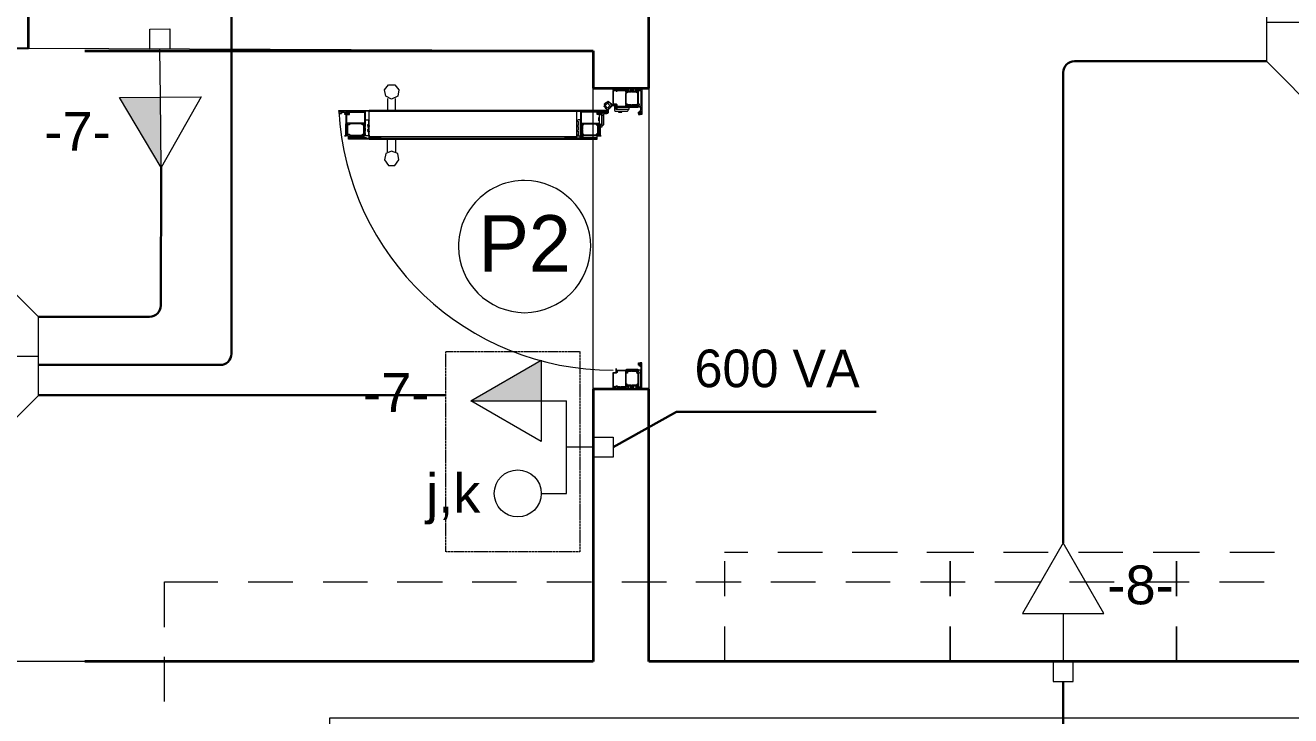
# Model space of a CAD drawing. Header units: millimetres. Extents: x -3501 to 2443, y -1417 to 2787.
# Drawn here: x -2661.2 to -2325.1, y 829.6 to 1013.1 of the extents above; entities that cross this region are included whole.
import ezdxf

# ---------------------------------------------------------------- set-up
doc = ezdxf.new("R2010")
doc.units = ezdxf.units.MM
doc.linetypes.add('HIDDEN', pattern=[0.375, 0.25, -0.125])
for name, color, linetype, lineweight in [('EL-ELETRODUTOS-ALV', 5, 'Continuous', 30), ('EL-SIMB-P-CIRC', 1, 'Continuous', 20), ('Eletroduto', 160, 'Continuous', 30), ('Pontos Elétricos', 1, 'Continuous', 20), ('TXT e CIRCUITOS', 7, 'Continuous', 30)]:
    doc.layers.add(name, color=color, linetype=linetype, lineweight=lineweight)
for name, color, linetype in [('LEGENDAS', 7, 'Continuous'), ('PDF_Geometry', 7, 'Continuous'), ('Texto', 7, 'Continuous')]:
    doc.layers.add(name, color=color, linetype=linetype)
doc.styles.add('PDF Bahnschrift', font='bahnschrift.ttf')
doc.styles.add('txt 2mm', font='arial.ttf', dxfattribs={"height": 100})

# ---------------------------------------------------------------- blocks, each defined once
blk = doc.blocks.new('cx luz oct')
at = {"ltscale": 3}
blk.add_line((43508.7, 29483.7), (43508.7, 29288.7), dxfattribs=at)
blk.add_lwpolyline([(43589.5, 29093.7), (43703.7, 29207.9), (43703.7, 29369.5), (43589.5, 29483.7), (43428, 29483.7), (43313.7, 29369.5), (43313.7, 29207.9), (43428, 29093.7)], close=True, dxfattribs=at)
blk.add_lwpolyline([(43313.7, 29288.7), (43703.7, 29288.7)], dxfattribs=at)
blk = doc.blocks.new('tom baixa')
at = {"layer": 'EL-SIMB-P-CIRC', "color": 1}
for p, q in [((138252.4, 40154.5), (138439.9, 40046.3)), ((138252.4, 39938), (138252.4, 40154.5)), ((138071.3, 40019.8), (138071.3, 40072.8)), ((138071.3, 40072.8), (138124.4, 40072.8)), ((138124.4, 40072.8), (138124.4, 40019.8)), ((138252.4, 40046.3), (138124.4, 40046.3)), ((138439.9, 40046.3), (138252.4, 39938)), ((138124.4, 40019.8), (138071.3, 40019.8))]:
    blk.add_line(p, q, dxfattribs=at)
blk = doc.blocks.new('caixa tomadas')
at = {"layer": 'EL-SIMB-P-CIRC'}
for p, q in [((52407.7, 17460.8), (52460.7, 17460.8)), ((52407.7, 17407.8), (52407.7, 17460.8)), ((52460.7, 17460.8), (52460.7, 17407.8)), ((52460.7, 17407.8), (52407.7, 17407.8)), ((52434.2, 17407.8), (52434.2, 17337.1)), ((52557.2, 17337.1), (52311.2, 17337.1)), ((52311.2, 17270.1), (52311.2, 17337.1)), ((52557.2, 17270.1), (52557.2, 17337.1))]:
    blk.add_line(p, q, dxfattribs=at)
at = {"layer": 'EL-SIMB-P-CIRC', "linetype": 'HIDDEN', "ltscale": 0.025}
blk.add_lwpolyline([(52711.9, 17016.2), (52179.5, 17016.2), (52179.5, 17372.4), (52711.9, 17372.4)], close=True, dxfattribs=at)
blk = doc.blocks.new('bloc tomadas')
at = {"layer": 'EL-SIMB-P-CIRC'}
h = blk.add_hatch(color=1, dxfattribs=at)
h.dxf.hatch_style = 1
h.paths.add_polyline_path([(52311.2, 17270.1), (52311.2, 17082.6), (52202.9, 17270.1)])
at = {"layer": 'EL-SIMB-P-CIRC', "color": 1}
for p, q in [((52311.2, 17082.6), (52202.9, 17270.1)), ((52202.9, 17270.1), (52419.4, 17270.1)), ((52311.2, 17082.6), (52311.2, 17270.1)), ((52419.4, 17270.1), (52311.2, 17082.6))]:
    blk.add_line(p, q, dxfattribs=at)
blk.add_circle((52557.2, 17207.6), 62.5, dxfattribs=at)
at = {"layer": 'EL-ELETRODUTOS-ALV'}
blk.add_blockref('caixa tomadas', (0, 0), dxfattribs=at)
blk = doc.blocks.new('Tomada Média')
at = {"layer": 'EL-SIMB-P-CIRC'}
h = blk.add_hatch(color=1, dxfattribs=at)
h.dxf.hatch_style = 1
h.paths.add_polyline_path([(65351.86, 3601.56), (65333.11, 3601.56), (65351.86, 3612.39)])
at = {"layer": 'EL-SIMB-P-CIRC', "color": 1}
for p, q in [((65333.11, 3601.56), (65351.86, 3612.39)), ((65351.86, 3612.39), (65351.86, 3590.74)), ((65364.66, 3598.91), (65364.66, 3604.21)), ((65364.66, 3604.21), (65369.97, 3604.21)), ((65369.97, 3604.21), (65369.97, 3598.91)), ((65333.11, 3601.56), (65351.86, 3601.56)), ((65351.86, 3590.74), (65333.11, 3601.56)), ((65351.86, 3601.56), (65364.66, 3601.56)), ((65369.97, 3598.91), (65364.66, 3598.91))]:
    blk.add_line(p, q, dxfattribs=at)

msp = doc.modelspace()

# ---------------------------------------------------------------- linework, layer by layer
at = {"layer": 'Eletroduto'}
for points in [[(-2595.72, 1084.86), (-2603.46, 1084.86, 0.414214), (-2606.46, 1081.86), (-2606.46, 925.84, -0.414214), (-2609.46, 922.84), (-2657.71, 922.84)], [(-2385.53, 875.59), (-2385.53, 1000.56, -0.414214), (-2382.53, 1003.56), (-2331.56, 1003.56)], [(-2657.71, 935.63), (-2628.26, 935.63, 0.413552), (-2625.26, 938.62), (-2625.18, 975.28)], [(-2385.53, 838.73), (-2385.53, 781.41, -0.414271), (-2388.53, 778.41), (-2553.49, 778.44)]]:
    msp.add_lwpolyline(points, format="xyb", dxfattribs=at)
msp.add_lwpolyline([(-2657.71, 914.78), (-2549.56, 914.78)], dxfattribs=at)
at = {"layer": 'PDF_Geometry', "lineweight": 35}
for p, q in [((-2660.46, 1198.96), (-2660.46, 1006.97)), ((-2495.59, 996.42), (-2495.59, 1183.93)), ((-2645.43, 1006.37), (-2510.4, 1006.37)), ((-2510.4, 1006.37), (-2510.4, 996.42)), ((-2510.4, 996.42), (-2495.59, 996.42)), ((-2495.59, 916.42), (-2510.4, 916.42)), ((-2510.4, 916.42), (-2510.4, 844.04)), ((-2495.59, 844.04), (-2495.59, 916.42)), ((-2510.4, 844.04), (-2645.43, 844.04)), ((-2275.48, 844.04), (-2495.59, 844.04))]:
    msp.add_line(p, q, dxfattribs=at)
at = {"layer": 'PDF_Geometry', "lineweight": 18}
for p, q in [((-2510.4, 1006.37), (-2660.46, 1006.97)), ((-2510.4, 916), (-2510.4, 844.04))]:
    msp.add_line(p, q, dxfattribs=at)
for points in [[(-2495.59, 1183.93), (-2495.59, 844.04), (-2275.48, 844.04), (-2275.48, 829.01), (-2580.46, 829.01), (-2580.46, 738.01)], [(-2565.01, 993.67), (-2565.01, 990.49), (-2562.89, 990.49), (-2562.89, 993.67)], [(-2507.65, 989.01), (-2507.65, 989.44), (-2507.65, 986.68), (-2507.86, 986.47), (-2508.07, 986.47), (-2508.07, 989.65), (-2507.86, 989.86), (-2507.65, 990.07), (-2507.44, 990.07), (-2506.8, 990.07), (-2506.59, 990.07), (-2506.59, 990.71), (-2506.8, 990.71), (-2507.44, 991.55), (-2507.02, 992.61), (-2505.96, 992.61), (-2505.53, 991.76), (-2506.17, 990.92)], [(-2505.96, 992.61), (-2505.53, 991.76), (-2506.17, 990.92), (-2506.38, 990.71), (-2506.38, 989.86), (-2506.59, 989.65), (-2507.44, 989.65), (-2507.65, 989.44)], [(-2566.7, 982.87), (-2575.38, 982.87), (-2575.38, 983.09), (-2566.7, 983.09), (-2569.87, 983.09), (-2569.87, 983.51), (-2566.7, 983.51), (-2569.87, 983.51), (-2569.87, 990.28), (-2566.7, 990.28), (-2577.92, 990.28), (-2577.92, 990.49), (-2566.7, 990.49)], [(-2577.92, 990.28), (-2577.92, 990.28)], [(-2577.92, 990.28), (-2577.92, 990.28)], [(-2577.92, 989.86), (-2577.92, 989.86)], [(-2577.7, 990.28), (-2577.7, 990.28)], [(-2576.65, 990.28), (-2577.7, 990.28), (-2576.65, 990.28)], [(-2577.7, 990.28), (-2577.7, 990.28)], [(-2577.7, 989.86), (-2577.7, 989.86)], [(-2577.7, 989.86), (-2577.7, 989.86)], [(-2577.49, 989.86), (-2577.49, 989.86)], [(-2577.28, 989.86), (-2577.28, 989.86)], [(-2577.28, 989.86), (-2577.28, 989.65), (-2577.28, 989.86)], [(-2577.28, 989.65), (-2577.28, 989.65)], [(-2577.28, 989.65), (-2577.28, 989.65)], [(-2577.28, 989.65), (-2577.28, 989.65)], [(-2577.07, 990.07), (-2577.07, 990.07)], [(-2576.65, 990.28), (-2576.65, 990.28)], [(-2576.65, 990.28), (-2576.65, 990.28)], [(-2576.01, 989.65), (-2576.01, 989.65)], [(-2576.01, 989.65), (-2576.01, 989.65)], [(-2576.01, 989.65), (-2576.01, 989.65)], [(-2571.14, 989.44), (-2571.14, 989.44)], [(-2571.14, 989.44), (-2571.14, 989.44)], [(-2514.85, 990.49), (-2569.87, 990.49)], [(-2569.87, 990.28), (-2515.9, 990.28)], [(-2518.02, 990.28), (-2506.8, 990.28), (-2506.8, 990.49), (-2518.02, 990.49)], [(-2514.85, 990.28), (-2514.85, 983.09)], [(-2513.58, 989.44), (-2513.58, 989.44)], [(-2509.34, 989.44), (-2509.34, 989.44)], [(-2508.71, 989.65), (-2508.71, 989.65)], [(-2508.71, 989.65), (-2508.71, 989.65)], [(-2508.71, 989.65), (-2508.71, 989.65)], [(-2508.71, 988.8), (-2508.71, 988.8)], [(-2508.5, 990.07), (-2508.5, 990.07)], [(-2508.29, 989.65), (-2508.29, 989.65)], [(-2508.07, 990.28), (-2508.07, 990.28)], [(-2508.07, 990.28), (-2508.07, 990.28)], [(-2508.07, 988.8), (-2508.07, 988.8)], [(-2507.86, 990.28), (-2507.02, 990.28), (-2507.86, 990.28)], [(-2507.44, 990.07), (-2507.44, 990.07)], [(-2507.44, 990.07), (-2507.44, 990.07)], [(-2507.44, 989.65), (-2507.44, 989.65)], [(-2507.23, 989.65), (-2507.23, 989.65)], [(-2507.23, 989.65), (-2507.23, 989.65)], [(-2507.02, 989.86), (-2507.02, 989.86)], [(-2507.02, 989.86), (-2507.02, 989.86)], [(-2506.8, 990.28), (-2506.8, 990.28)], [(-2506.8, 990.28), (-2506.8, 990.28)], [(-2506.8, 990.07), (-2506.8, 990.07)], [(-2506.8, 990.07), (-2506.8, 990.07)], [(-2506.8, 989.86), (-2506.8, 989.86)], [(-2506.8, 989.86), (-2506.8, 989.86)], [(-2506.8, 989.86), (-2506.8, 989.86)], [(-2506.8, 989.86), (-2506.8, 989.86)], [(-2506.59, 989.65), (-2506.59, 989.65)], [(-2504.26, 990.71), (-2504.26, 990.71)], [(-2503.63, 990.28), (-2503.63, 990.07), (-2502.78, 990.07), (-2502.78, 990.28)], [(-2503.42, 990.71), (-2503.42, 990.71)], [(-2502.99, 990.71), (-2502.99, 990.71)], [(-2502.78, 990.71), (-2502.78, 990.71)], [(-2501.51, 991.34), (-2501.51, 991.34)], [(-2501.09, 991.55), (-2500.88, 991.55), (-2501.09, 991.55)], [(-2501.09, 991.55), (-2501.09, 991.55)], [(-2500.88, 991.55), (-2500.88, 991.55)], [(-2500.88, 991.55), (-2500.88, 991.55)], [(-2500.88, 991.55), (-2500.88, 991.55)], [(-2500.88, 991.34), (-2500.88, 991.34)], [(-2500.67, 991.55), (-2500.67, 991.55)], [(-2500.46, 991.55), (-2500.67, 991.55), (-2500.46, 991.55)], [(-2500.67, 991.55), (-2500.67, 991.55)], [(-2500.67, 991.55), (-2500.67, 991.55)], [(-2500.67, 991.34), (-2500.67, 991.34)], [(-2500.46, 991.55), (-2500.46, 991.55)], [(-2499.82, 991.55), (-2499.61, 991.55), (-2499.82, 991.55)], [(-2499.82, 991.55), (-2499.82, 991.55)], [(-2499.61, 991.55), (-2499.61, 991.55)], [(-2499.61, 991.55), (-2499.61, 991.55)], [(-2499.61, 991.55), (-2499.61, 991.55)], [(-2499.61, 991.34), (-2499.61, 991.34)], [(-2499.61, 991.34), (-2499.61, 991.34)], [(-2499.4, 991.55), (-2499.4, 991.55)], [(-2499.4, 991.55), (-2499.4, 991.55)], [(-2499.4, 991.55), (-2499.4, 991.55)], [(-2499.4, 991.34), (-2499.4, 991.34)], [(-2499.19, 991.55), (-2499.19, 991.55)], [(-2499.19, 991.55), (-2499.19, 991.55)], [(-2499.19, 991.34), (-2499.19, 991.34)], [(-2498.55, 991.34), (-2498.55, 991.34)], [(-2498.34, 990.07), (-2498.34, 990.07)], [(-2498.34, 990.07), (-2498.34, 990.07)], [(-2498.34, 989.65), (-2498.34, 989.86), (-2498.34, 989.65)], [(-2498.34, 989.65), (-2498.34, 989.65)], [(-2498.34, 989.65), (-2498.34, 989.65)], [(-2498.13, 990.07), (-2498.13, 990.07)], [(-2498.13, 990.07), (-2498.13, 990.07)], [(-2498.13, 990.07), (-2498.13, 990.07)], [(-2498.13, 989.86), (-2498.13, 989.86)], [(-2498.13, 989.86), (-2498.13, 989.86)], [(-2498.13, 989.44), (-2498.13, 989.65), (-2498.13, 989.44)], [(-2498.13, 989.65), (-2498.13, 989.65)], [(-2498.13, 989.44), (-2498.13, 989.44)], [(-2498.13, 989.44), (-2498.13, 989.44)], [(-2497.92, 990.28), (-2497.92, 990.28)], [(-2497.92, 990.28), (-2497.92, 990.28)], [(-2497.92, 990.07), (-2497.92, 990.07)], [(-2497.92, 989.86), (-2497.92, 989.86)], [(-2497.92, 989.86), (-2497.92, 989.86)], [(-2497.92, 989.86), (-2497.92, 989.86)], [(-2497.7, 990.07), (-2497.7, 990.07)], [(-2497.7, 990.07), (-2497.7, 990.07)], [(-2497.7, 990.07), (-2497.7, 990.07)], [(-2497.7, 989.86), (-2497.7, 989.86)], [(-2497.7, 989.86), (-2497.7, 989.86)], [(-2497.7, 989.86), (-2497.7, 989.86)], [(-2576.01, 986.26), (-2576.01, 986.26)], [(-2576.01, 986.26), (-2576.01, 986.26)], [(-2576.01, 985.84), (-2576.01, 985.84)], [(-2576.01, 985.84), (-2576.01, 985.84)], [(-2576.01, 985.84), (-2576.01, 985.84)], [(-2576.01, 984.99), (-2576.01, 984.99)], [(-2576.01, 984.99), (-2576.01, 984.99)], [(-2575.8, 986.26), (-2575.8, 986.26)], [(-2575.8, 986.26), (-2575.8, 986.26)], [(-2575.8, 986.05), (-2575.8, 986.05)], [(-2575.8, 985.84), (-2575.8, 985.84)], [(-2575.8, 985.84), (-2575.8, 985.84)], [(-2575.8, 984.99), (-2575.8, 984.99)], [(-2575.8, 984.99), (-2575.8, 984.99)], [(-2569.87, 987.74), (-2569.87, 987.74)], [(-2569.87, 986.47), (-2569.87, 986.47)], [(-2569.87, 984.99), (-2569.87, 984.99)], [(-2514.85, 986.47), (-2514.85, 986.47)], [(-2514.85, 984.99), (-2514.85, 984.99)], [(-2514.64, 987.74), (-2514.64, 987.74)], [(-2508.92, 986.05), (-2508.92, 986.05)], [(-2508.92, 986.05), (-2508.92, 986.05)], [(-2508.92, 986.05), (-2508.92, 986.05)], [(-2508.92, 986.05), (-2508.92, 986.05)], [(-2508.92, 986.05), (-2508.92, 986.05)], [(-2508.71, 987.95), (-2508.71, 987.95)], [(-2508.71, 986.26), (-2508.71, 986.26)], [(-2508.71, 986.26), (-2508.71, 986.26)], [(-2508.71, 986.05), (-2508.71, 986.05)], [(-2508.71, 986.05), (-2508.71, 986.05)], [(-2508.71, 985.84), (-2508.71, 985.84)], [(-2508.71, 985.84), (-2508.71, 985.84)], [(-2508.71, 985.84), (-2508.71, 985.84)], [(-2508.71, 984.99), (-2508.71, 984.99)], [(-2508.71, 984.99), (-2508.71, 984.99)], [(-2508.07, 987.95), (-2508.07, 987.95)], [(-2508.07, 986.47), (-2508.07, 986.47)], [(-2576.01, 984.57), (-2576.01, 984.57)], [(-2576.01, 984.57), (-2576.01, 984.57)], [(-2575.8, 984.57), (-2575.8, 984.57)], [(-2575.8, 984.36), (-2575.8, 984.36)], [(-2514.85, 983.51), (-2569.87, 983.51)], [(-2569.87, 983.09), (-2515.9, 983.09)], [(-2569.87, 982.87), (-2514.85, 982.87)], [(-2565.01, 979.49), (-2565.01, 982.87), (-2562.89, 982.87), (-2562.89, 979.49)], [(-2518.02, 982.87), (-2509.34, 982.87), (-2509.34, 983.09), (-2518.02, 983.09)], [(-2508.92, 984.78), (-2508.92, 984.78)], [(-2508.92, 984.78), (-2508.92, 984.78)], [(-2508.92, 984.78), (-2508.92, 984.78)], [(-2508.92, 984.57), (-2508.92, 984.57)], [(-2508.92, 984.57), (-2508.92, 984.57)], [(-2508.71, 984.78), (-2508.71, 984.78)], [(-2508.71, 984.57), (-2508.71, 984.57)], [(-2508.71, 984.57), (-2508.71, 984.57)], [(-2508.71, 984.57), (-2508.71, 984.57)], [(-2508.71, 984.36), (-2508.71, 984.36)], [(-2500.88, 921.5), (-2500.88, 921.5)], [(-2500.88, 921.5), (-2500.88, 921.5)], [(-2500.88, 921.29), (-2500.88, 921.29)], [(-2500.67, 921.5), (-2500.67, 921.5)], [(-2500.67, 921.5), (-2500.67, 921.5)], [(-2500.67, 921.29), (-2500.67, 921.29)], [(-2499.61, 921.5), (-2499.61, 921.5)], [(-2499.61, 921.5), (-2499.61, 921.5)], [(-2499.61, 921.29), (-2499.61, 921.29)], [(-2499.19, 921.5), (-2499.19, 921.5)], [(-2499.19, 921.5), (-2499.19, 921.5)], [(-2499.19, 921.29), (-2499.19, 921.29)], [(-2498.34, 923.4), (-2498.34, 923.4)], [(-2498.34, 923.4), (-2498.34, 923.4)], [(-2498.34, 922.98), (-2498.34, 922.98)], [(-2498.34, 922.98), (-2498.34, 922.98)], [(-2498.34, 922.77), (-2498.34, 922.77)], [(-2498.13, 923.4), (-2498.13, 923.4)], [(-2498.13, 923.19), (-2498.13, 923.19)], [(-2498.13, 922.77), (-2498.13, 922.77)], [(-2498.13, 922.77), (-2498.13, 922.77)], [(-2497.92, 923.4), (-2497.92, 923.4)], [(-2497.92, 923.19), (-2497.92, 923.19)], [(-2497.92, 923.19), (-2497.92, 923.19)], [(-2497.92, 922.77), (-2497.92, 922.77)], [(-2497.92, 922.77), (-2497.92, 922.77)], [(-2497.92, 922.56), (-2497.92, 922.56)], [(-2497.92, 922.56), (-2497.92, 922.56)], [(-2497.7, 923.19), (-2497.7, 923.19)], [(-2497.7, 922.77), (-2497.7, 922.77)], [(-2497.7, 922.77), (-2497.7, 922.77)], [(-2469.34, 873.03), (-2475.48, 873.03)], [(-2475.48, 870.71), (-2475.48, 861.39)], [(-2449.45, 873.03), (-2461.3, 873.03)], [(-2429.56, 873.03), (-2441.62, 873.03)], [(-2409.24, 873.03), (-2415.59, 873.03), (-2421.73, 873.03)], [(-2389.56, 873.03), (-2401.41, 873.03)], [(-2369.66, 873.03), (-2381.51, 873.03)], [(-2349.34, 873.03), (-2355.48, 873.03), (-2361.62, 873.03)], [(-2329.45, 873.03), (-2341.3, 873.03)], [(-2624.26, 853.14), (-2624.26, 865.2), (-2610.08, 865.2)], [(-2602.04, 865.2), (-2590.19, 865.2)], [(-2582.15, 865.2), (-2570.3, 865.2)], [(-2562.47, 865.2), (-2550.4, 865.2)], [(-2542.57, 865.2), (-2530.72, 865.2)], [(-2522.68, 865.2), (-2510.83, 865.2)], [(-2502.78, 865.2), (-2490.93, 865.2)], [(-2483.1, 865.2), (-2471.04, 865.2)], [(-2463.21, 865.2), (-2451.35, 865.2)], [(-2443.31, 865.2), (-2431.46, 865.2)], [(-2423.42, 865.2), (-2411.57, 865.2)], [(-2403.74, 865.2), (-2391.67, 865.2)], [(-2383.84, 865.2), (-2371.99, 865.2)], [(-2363.95, 865.2), (-2352.1, 865.2)], [(-2344.05, 865.2), (-2332.2, 865.2)], [(-2475.48, 853.35), (-2475.48, 844.04), (-2469.34, 844.04)], [(-2421.73, 844.04), (-2415.59, 844.04), (-2415.59, 853.35), (-2415.59, 844.04), (-2409.24, 844.04)], [(-2361.62, 844.04), (-2355.48, 844.04), (-2355.48, 853.35), (-2355.48, 844.04), (-2349.34, 844.04)], [(-2577.92, 844.04), (-2510.4, 844.04), (-2840.38, 844.04)], [(-2624.26, 833.46), (-2624.26, 845.31)], [(-2461.3, 844.04), (-2449.45, 844.04)], [(-2441.62, 844.04), (-2429.56, 844.04)], [(-2401.41, 844.04), (-2389.56, 844.04)], [(-2381.51, 844.04), (-2369.66, 844.04)], [(-2341.3, 844.04), (-2329.45, 844.04)]]:
    msp.add_lwpolyline(points, dxfattribs=at)
for points in [[(-2563.95, 993.46), (-2565.43, 994.3), (-2565.85, 996), (-2564.79, 997.27), (-2563.1, 997.27), (-2562.04, 996), (-2562.25, 994.3)], [(-2495.59, 916.42), (-2510.4, 916.42), (-2510.4, 996.42), (-2495.59, 996.42)], [(-2501.73, 991.34), (-2501.51, 991.34), (-2501.3, 991.34), (-2501.3, 991.55), (-2501.51, 991.76), (-2501.51, 991.55), (-2501.73, 991.55), (-2501.73, 991.98), (-2501.51, 991.98), (-2501.3, 991.98), (-2501.3, 992.19), (-2501.51, 992.19), (-2501.73, 992.19), (-2501.73, 994.94), (-2501.51, 995.15), (-2501.3, 995.36), (-2501.51, 995.36), (-2501.73, 995.36), (-2501.73, 995.78), (-2501.51, 995.78), (-2501.51, 995.57), (-2501.3, 995.78), (-2501.3, 996), (-2501.51, 996), (-2501.73, 996), (-2502.99, 996), (-2502.99, 996.42), (-2503.42, 996.42), (-2503.42, 996.21), (-2503.21, 996.21), (-2503.21, 996), (-2504.05, 996), (-2505.11, 996), (-2505.11, 996.21), (-2504.9, 996.21), (-2504.9, 996.42), (-2505.11, 996.42), (-2505.11, 991.98), (-2504.26, 991.98), (-2504.26, 991.13), (-2504.26, 991.34), (-2502.99, 991.34), (-2502.78, 991.34)], [(-2505.11, 996.42), (-2497.49, 996.42)], [(-2505.11, 992.19), (-2505.11, 995.78), (-2504.9, 995.78), (-2504.26, 995.78), (-2504.26, 995.57), (-2504.05, 995.57), (-2504.05, 995.78), (-2501.73, 995.78), (-2501.73, 991.55), (-2502.57, 991.55), (-2503.21, 991.55), (-2504.05, 991.55), (-2504.05, 991.98), (-2504.26, 992.19), (-2504.9, 992.19)], [(-2500.67, 995.78), (-2500.46, 996), (-2499.82, 996), (-2499.61, 995.78), (-2499.82, 995.78), (-2499.82, 995.57), (-2499.19, 995.57), (-2498.97, 995.78), (-2499.19, 995.78), (-2499.19, 996), (-2498.97, 996), (-2498.97, 995.78), (-2498.76, 995.57), (-2498.76, 995.78), (-2498.55, 995.78), (-2498.55, 995.36), (-2498.76, 995.36), (-2500.03, 995.36), (-2500.03, 995.57), (-2500.24, 995.57), (-2500.24, 995.36), (-2501.51, 995.36), (-2501.73, 995.36), (-2501.73, 995.78), (-2501.51, 995.78), (-2501.51, 995.57), (-2501.3, 995.57), (-2501.3, 995.78), (-2501.3, 996), (-2501.09, 996), (-2500.88, 995.78), (-2501.09, 995.78), (-2501.09, 995.57), (-2500.46, 995.57), (-2500.46, 995.78), (-2500.24, 995.78), (-2500.46, 995.78)], [(-2497.7, 990.28), (-2497.92, 990.28), (-2497.92, 990.49), (-2497.7, 990.49), (-2497.7, 991.34), (-2498.55, 991.34), (-2498.76, 991.34), (-2498.97, 991.34), (-2498.97, 991.55), (-2498.76, 991.76), (-2498.76, 991.55), (-2498.55, 991.55), (-2498.55, 991.98), (-2498.76, 991.98), (-2498.76, 992.19), (-2498.55, 992.19), (-2498.55, 994.94), (-2498.55, 995.15), (-2498.76, 995.15), (-2498.76, 995.36), (-2498.55, 995.36), (-2498.55, 995.78), (-2498.76, 995.78), (-2498.76, 995.57), (-2498.97, 995.78), (-2498.97, 996), (-2498.76, 996), (-2498.55, 996), (-2497.7, 996), (-2497.7, 996.21), (-2497.92, 996.21), (-2497.92, 996.42), (-2497.49, 996.42), (-2497.49, 989.65), (-2497.49, 989.44), (-2497.92, 989.44), (-2497.92, 989.65), (-2497.92, 989.86), (-2497.92, 989.65), (-2497.7, 989.65), (-2497.7, 989.86), (-2497.7, 990.07)], [(-2498.13, 991.98), (-2498.13, 992.19), (-2498.34, 992.19), (-2498.34, 995.78), (-2497.7, 995.78), (-2497.7, 991.55), (-2498.34, 991.55), (-2498.34, 991.98)], [(-2504.69, 991.55), (-2504.69, 990.49), (-2504.48, 990.28), (-2504.26, 990.28), (-2504.05, 990.28), (-2501.3, 990.28), (-2501.09, 990.49), (-2501.09, 990.71), (-2503.63, 990.71), (-2504.26, 990.71), (-2504.26, 991.76), (-2504.48, 991.98), (-2504.69, 991.98), (-2505.32, 991.98), (-2505.53, 992.19), (-2506.38, 992.82), (-2507.44, 992.19), (-2507.23, 991.13), (-2506.38, 990.71), (-2505.53, 991.55), (-2505.32, 991.76), (-2504.69, 991.76)], [(-2506.59, 991.13), (-2507.23, 991.76), (-2506.59, 992.4), (-2505.96, 991.76)], [(-2506.59, 991.13), (-2507.23, 991.76), (-2506.59, 992.4), (-2505.96, 991.76)], [(-2500.67, 991.55), (-2500.67, 991.34), (-2500.46, 991.34), (-2499.82, 991.34), (-2499.61, 991.34), (-2499.61, 991.55), (-2499.82, 991.55), (-2499.82, 991.76), (-2499.19, 991.76), (-2498.97, 991.55), (-2499.19, 991.55), (-2499.19, 991.34), (-2498.97, 991.34), (-2498.97, 991.55), (-2498.76, 991.55), (-2498.55, 991.55), (-2498.55, 991.98), (-2498.76, 991.98), (-2500.03, 991.98), (-2500.03, 991.76), (-2500.03, 991.55), (-2500.24, 991.55), (-2500.24, 991.76), (-2500.24, 991.98), (-2501.51, 991.98), (-2501.73, 991.98), (-2501.73, 991.55), (-2501.51, 991.55), (-2501.3, 991.55), (-2501.3, 991.34), (-2501.09, 991.34), (-2500.88, 991.34), (-2500.88, 991.55), (-2501.09, 991.55), (-2501.09, 991.76), (-2500.46, 991.76), (-2500.46, 991.55), (-2500.24, 991.55), (-2500.46, 991.55)], [(-2499.4, 991.76), (-2499.61, 991.76), (-2499.61, 991.55), (-2499.61, 991.34), (-2500.46, 991.34), (-2500.67, 991.34), (-2500.67, 991.55), (-2500.67, 991.34), (-2500.88, 991.34), (-2500.88, 991.55), (-2500.67, 991.55), (-2500.67, 991.76), (-2500.88, 991.76), (-2500.88, 991.55), (-2500.88, 991.34), (-2501.09, 991.34), (-2501.51, 991.34), (-2498.55, 991.34), (-2499.19, 991.34), (-2499.19, 991.55)], [(-2576.22, 990.07), (-2576.01, 990.07), (-2575.8, 990.07), (-2575.59, 990.07), (-2575.59, 990.28), (-2576.65, 990.28), (-2577.7, 990.28), (-2577.92, 990.28), (-2577.92, 990.07), (-2577.92, 989.86), (-2577.92, 989.65), (-2577.7, 989.65), (-2577.7, 989.86), (-2577.49, 989.86), (-2577.28, 990.07), (-2577.07, 990.07), (-2576.43, 990.07), (-2576.43, 989.86), (-2576.43, 989.65), (-2576.22, 989.65)], [(-2577.49, 989.65), (-2577.7, 989.65)], [(-2577.28, 989.65), (-2577.49, 989.65)], [(-2570.93, 988.17), (-2570.93, 986.9), (-2570.93, 986.68), (-2570.93, 986.47), (-2571.14, 986.68), (-2571.14, 986.9), (-2571.57, 986.9), (-2571.35, 986.68), (-2571.57, 986.68), (-2571.78, 986.68), (-2571.78, 986.9), (-2575.16, 986.9), (-2575.16, 986.68), (-2575.59, 986.68), (-2575.38, 986.9), (-2575.8, 986.9), (-2575.8, 986.68), (-2576.01, 986.47), (-2576.01, 986.68), (-2576.01, 986.9), (-2576.01, 988.17), (-2576.01, 989.44), (-2576.22, 989.44), (-2576.43, 989.44), (-2576.22, 989.65), (-2575.38, 989.65), (-2575.38, 990.07), (-2575.38, 990.28), (-2575.16, 990.28), (-2575.16, 990.07), (-2571.14, 990.07), (-2571.14, 990.28), (-2570.93, 990.28), (-2570.93, 990.07)], [(-2575.59, 989.86), (-2575.59, 990.07), (-2575.59, 989.86), (-2575.8, 989.65), (-2576.01, 989.65), (-2575.59, 989.65)], [(-2571.14, 989.65), (-2571.14, 989.44), (-2571.14, 987.11), (-2575.8, 987.11), (-2575.8, 987.74), (-2575.8, 988.59), (-2575.8, 989.44), (-2575.38, 989.44), (-2575.16, 989.44), (-2575.16, 989.86), (-2575.16, 990.07), (-2571.14, 990.07), (-2571.14, 989.86)], [(-2513.79, 988.17), (-2513.79, 986.9), (-2513.79, 986.68), (-2513.79, 986.47), (-2513.58, 986.68), (-2513.58, 986.9), (-2513.15, 986.9), (-2513.15, 986.68), (-2512.94, 986.68), (-2512.94, 986.9), (-2512.73, 986.9), (-2509.56, 986.9), (-2509.56, 986.68), (-2509.34, 986.68), (-2509.13, 986.68), (-2509.13, 986.9), (-2508.71, 986.9), (-2508.92, 986.68), (-2508.71, 986.47), (-2508.71, 986.68), (-2508.71, 986.9), (-2508.71, 988.17), (-2508.71, 989.44), (-2508.29, 989.44), (-2508.29, 989.65), (-2509.13, 989.65), (-2509.34, 989.65), (-2509.34, 990.07), (-2509.34, 990.28), (-2509.56, 990.28), (-2509.56, 990.07), (-2513.58, 990.07), (-2513.58, 990.28), (-2513.79, 990.28), (-2513.79, 990.07)], [(-2509.34, 989.44), (-2509.34, 989.86), (-2509.56, 990.07), (-2513.58, 990.07), (-2513.58, 989.86), (-2513.58, 989.65), (-2513.58, 989.44), (-2513.37, 989.44), (-2513.58, 989.44), (-2513.58, 987.11), (-2508.71, 987.11), (-2508.71, 987.74), (-2508.92, 987.74), (-2508.92, 988.59), (-2508.71, 988.59), (-2508.71, 989.44)], [(-2508.07, 990.07), (-2507.65, 990.07), (-2506.8, 990.07), (-2506.8, 990.28), (-2508.07, 990.28), (-2508.92, 990.28), (-2509.13, 990.07), (-2509.13, 989.86), (-2508.92, 989.65), (-2508.71, 989.65), (-2508.92, 989.65), (-2509.13, 989.86), (-2509.13, 990.07), (-2508.92, 990.07), (-2508.5, 990.07), (-2508.29, 989.65), (-2508.29, 989.86)], [(-2508.07, 989.44), (-2508.07, 986.05), (-2508.71, 986.05), (-2508.71, 989.44)], [(-2507.23, 989.86), (-2507.23, 989.65), (-2507.44, 989.65), (-2507.44, 989.86), (-2507.23, 989.86), (-2507.44, 990.07), (-2507.02, 989.86), (-2506.8, 989.86), (-2507.02, 989.65), (-2506.8, 989.65), (-2506.8, 989.86), (-2507.02, 989.86)], [(-2507.23, 989.65), (-2507.02, 989.65)], [(-2506.8, 990.07), (-2506.8, 989.86)], [(-2500.88, 990.71), (-2504.05, 990.71), (-2504.05, 991.34), (-2500.88, 991.34)], [(-2499.4, 991.55), (-2499.4, 991.34), (-2499.61, 991.34), (-2499.61, 991.55)], [(-2498.34, 989.44), (-2498.13, 989.44), (-2497.92, 989.44), (-2497.92, 989.65), (-2497.7, 989.65), (-2497.7, 989.86), (-2497.7, 990.07), (-2497.7, 990.28), (-2497.92, 990.28), (-2498.13, 990.28), (-2498.13, 990.07), (-2498.13, 989.86), (-2498.34, 989.86), (-2498.34, 989.65), (-2498.13, 989.86), (-2498.13, 990.07), (-2498.13, 989.65), (-2498.34, 989.65)], [(-2498.34, 989.86), (-2498.34, 990.07)], [(-2498.13, 990.07), (-2498.34, 990.07)], [(-2497.7, 989.86), (-2497.7, 990.07), (-2497.92, 990.07), (-2497.92, 989.86)], [(-2497.92, 989.86), (-2497.92, 989.65)], [(-2575.8, 984.36), (-2575.8, 984.57), (-2575.8, 984.78), (-2575.8, 984.99), (-2576.01, 984.99), (-2576.01, 985.84), (-2575.8, 985.84), (-2575.8, 986.05), (-2575.8, 986.26), (-2576.01, 986.26), (-2576.01, 986.9), (-2576.22, 986.9), (-2576.22, 983.93), (-2576.01, 983.93), (-2576.01, 984.57)], [(-2576.01, 985.84), (-2576.01, 984.99), (-2576.01, 985.2), (-2575.8, 985.2), (-2575.8, 984.99), (-2575.8, 984.36), (-2576.01, 984.36), (-2576.01, 984.57), (-2576.01, 984.36), (-2575.8, 984.14), (-2575.8, 983.93), (-2575.38, 983.93), (-2575.59, 984.14), (-2575.59, 985.2), (-2575.59, 985.41), (-2575.8, 985.2), (-2575.8, 985.41), (-2575.59, 985.41), (-2575.59, 986.68), (-2575.38, 986.9), (-2575.8, 986.9), (-2575.8, 986.68), (-2575.8, 986.47), (-2576.01, 986.47), (-2576.01, 986.26), (-2575.8, 986.47), (-2575.8, 985.84), (-2575.8, 985.63), (-2576.01, 985.63)], [(-2570.93, 985.84), (-2570.93, 984.99), (-2570.93, 985.2), (-2571.14, 985.2), (-2571.35, 984.99), (-2571.35, 984.36), (-2571.14, 984.36), (-2570.93, 984.36), (-2570.93, 984.57), (-2570.93, 984.36), (-2571.14, 984.14), (-2571.14, 983.93), (-2571.57, 983.93), (-2571.35, 984.14), (-2571.35, 985.2), (-2571.35, 985.41), (-2571.14, 985.2), (-2571.14, 985.41), (-2571.35, 985.41), (-2571.35, 986.68), (-2571.57, 986.9), (-2571.14, 986.9), (-2571.14, 986.68), (-2571.14, 986.47), (-2570.93, 986.47), (-2570.93, 986.26), (-2571.14, 986.47), (-2571.35, 986.47), (-2571.35, 985.84), (-2571.14, 985.63), (-2570.93, 985.63)], [(-2569.87, 986.47), (-2569.87, 986.26), (-2570.3, 986.26), (-2570.08, 986.05), (-2570.08, 985.41), (-2570.3, 985.41), (-2570.3, 985.2), (-2569.87, 984.99), (-2569.87, 984.78), (-2570.08, 984.99), (-2570.3, 984.99), (-2570.08, 984.78), (-2570.08, 983.93), (-2569.87, 983.93), (-2569.87, 983.72), (-2570.08, 983.72), (-2570.72, 983.72), (-2570.93, 983.72), (-2570.93, 984.14), (-2570.93, 987.32), (-2570.93, 987.53), (-2570.93, 987.74), (-2570.72, 987.95), (-2570.08, 987.95), (-2569.87, 987.74), (-2570.08, 987.74), (-2570.08, 987.53), (-2570.08, 986.9), (-2570.08, 986.68), (-2570.3, 986.68), (-2570.3, 986.47)], [(-2514.85, 986.47), (-2514.85, 986.26), (-2514.42, 986.26), (-2514.42, 986.05), (-2514.42, 985.41), (-2514.42, 985.2), (-2514.85, 984.99), (-2514.85, 984.78), (-2514.42, 984.99), (-2514.42, 984.78), (-2514.42, 983.93), (-2514.64, 983.93), (-2514.64, 983.72), (-2514.42, 983.72), (-2513.79, 983.72), (-2513.79, 984.14), (-2513.79, 987.32), (-2513.79, 987.53), (-2513.79, 987.74), (-2513.79, 987.95), (-2514.42, 987.95), (-2514.64, 987.74), (-2514.42, 987.53), (-2514.42, 986.9), (-2514.42, 986.68), (-2514.42, 986.47)], [(-2513.58, 985.84), (-2513.79, 985.84), (-2513.79, 984.99), (-2513.58, 984.99), (-2513.58, 985.2), (-2513.37, 984.99), (-2513.37, 984.36), (-2513.58, 984.36), (-2513.58, 984.57), (-2513.79, 984.57), (-2513.79, 984.36), (-2513.58, 984.14), (-2513.58, 983.93), (-2513.15, 983.93), (-2513.15, 984.14), (-2513.15, 985.2), (-2513.37, 985.41), (-2513.37, 985.2), (-2513.58, 985.41), (-2513.37, 985.41), (-2513.15, 985.41), (-2513.15, 986.68), (-2513.15, 986.9), (-2513.58, 986.9), (-2513.58, 986.68), (-2513.58, 986.47), (-2513.79, 986.47), (-2513.79, 986.26), (-2513.58, 986.26), (-2513.58, 986.47), (-2513.37, 986.47), (-2513.37, 985.84), (-2513.58, 985.63)], [(-2508.71, 985.84), (-2508.71, 984.99), (-2508.71, 985.2), (-2508.92, 985.2), (-2508.92, 984.99), (-2508.92, 984.36), (-2508.71, 984.36), (-2508.71, 984.57), (-2508.71, 984.36), (-2508.92, 984.14), (-2508.92, 983.93), (-2508.71, 983.93), (-2508.92, 983.93), (-2509.13, 983.93), (-2509.13, 984.14), (-2509.13, 985.2), (-2509.13, 985.41), (-2508.92, 985.2), (-2508.92, 985.41), (-2509.13, 985.41), (-2509.13, 986.68), (-2509.13, 986.9), (-2508.92, 986.9), (-2508.71, 986.9), (-2508.92, 986.9), (-2508.92, 986.68), (-2508.92, 986.47), (-2508.71, 986.47), (-2508.71, 986.26), (-2508.71, 986.47), (-2508.92, 986.47), (-2508.92, 985.84), (-2508.92, 985.63), (-2508.71, 985.63)], [(-2508.92, 985.84), (-2508.71, 985.84), (-2508.71, 986.05), (-2508.92, 986.26), (-2508.71, 986.26), (-2508.71, 986.9), (-2508.5, 986.9), (-2508.5, 983.93), (-2508.71, 983.93), (-2508.71, 984.57), (-2508.71, 984.78), (-2508.92, 984.78), (-2508.92, 984.57), (-2508.92, 984.78), (-2508.92, 984.99), (-2508.71, 984.99), (-2508.71, 985.84)], [(-2508.92, 986.05), (-2508.92, 986.26), (-2508.92, 986.05), (-2508.92, 985.84)], [(-2570.93, 983.93), (-2570.93, 983.72), (-2571.14, 983.72), (-2571.35, 983.72), (-2571.35, 983.3), (-2571.14, 983.3), (-2570.72, 983.3), (-2570.72, 983.09), (-2570.93, 983.09), (-2575.16, 983.09), (-2575.38, 983.09), (-2575.38, 983.72), (-2576.22, 983.72), (-2576.43, 983.72), (-2576.22, 983.72), (-2576.01, 983.72), (-2576.01, 983.93), (-2576.01, 984.14), (-2575.8, 984.14), (-2575.8, 983.93), (-2575.38, 983.93), (-2575.59, 984.14), (-2575.16, 984.14), (-2575.16, 983.93), (-2571.78, 983.93), (-2571.57, 984.14), (-2571.35, 984.14), (-2571.57, 983.93), (-2571.14, 983.93), (-2571.14, 984.14), (-2570.93, 984.14)], [(-2571.35, 983.72), (-2571.35, 983.3), (-2575.16, 983.3), (-2575.16, 983.72)], [(-2513.79, 983.93), (-2513.79, 983.72), (-2513.37, 983.72), (-2513.37, 983.3), (-2514, 983.3), (-2514, 983.09), (-2513.79, 983.09), (-2509.56, 983.09), (-2509.34, 983.09), (-2509.34, 983.72), (-2509.13, 983.72), (-2508.29, 983.72), (-2508.71, 983.72), (-2508.71, 983.93), (-2508.71, 984.14), (-2508.92, 984.14), (-2508.71, 983.93), (-2509.13, 983.93), (-2509.13, 984.14), (-2509.34, 984.14), (-2509.56, 984.14), (-2509.56, 983.93), (-2512.73, 983.93), (-2512.94, 983.93), (-2512.94, 984.14), (-2513.15, 984.14), (-2513.15, 983.93), (-2513.58, 983.93), (-2513.58, 984.14), (-2513.79, 984.14)], [(-2513.15, 983.72), (-2513.15, 983.3), (-2509.34, 983.3), (-2509.34, 983.72)], [(-2508.71, 984.36), (-2508.92, 984.57), (-2508.71, 984.57)], [(-2563.95, 979.7), (-2565.43, 979.07), (-2565.85, 977.37), (-2564.79, 975.89), (-2563.1, 975.89), (-2562.04, 977.37), (-2562.25, 979.07)], [(-2501.73, 921.5), (-2501.51, 921.5), (-2501.3, 921.5), (-2501.3, 921.29), (-2501.51, 921.29), (-2501.51, 921.5), (-2501.73, 921.29), (-2501.73, 921.08), (-2501.51, 920.86), (-2501.51, 921.08), (-2501.3, 921.08), (-2501.3, 920.65), (-2501.51, 920.65), (-2501.73, 920.65), (-2501.73, 917.9), (-2501.51, 917.9), (-2501.51, 917.69), (-2501.3, 917.69), (-2501.3, 917.48), (-2501.51, 917.48), (-2501.51, 917.69), (-2501.73, 917.48), (-2501.73, 917.05), (-2501.51, 917.05), (-2501.51, 917.27), (-2501.3, 917.27), (-2501.3, 917.05), (-2501.51, 917.05), (-2501.73, 917.05), (-2502.99, 917.05), (-2502.99, 916.42), (-2503.42, 916.42), (-2503.42, 916.63), (-2503.21, 916.63), (-2503.21, 917.05), (-2504.05, 917.05), (-2505.11, 917.05), (-2505.11, 916.63), (-2504.9, 916.63), (-2504.9, 916.42), (-2505.11, 916.42), (-2505.11, 920.86), (-2504.26, 920.86), (-2504.26, 921.71), (-2504.26, 921.92), (-2504.26, 921.71), (-2504.26, 921.5), (-2502.99, 921.5), (-2502.78, 921.5)], [(-2505.11, 920.65), (-2505.11, 917.27), (-2504.9, 917.05), (-2504.26, 917.05), (-2504.26, 917.27), (-2504.05, 917.27), (-2504.05, 917.05), (-2501.73, 917.05), (-2501.73, 921.29), (-2502.57, 921.29), (-2503.21, 921.29), (-2504.05, 921.29), (-2504.05, 920.86), (-2504.26, 920.65), (-2504.9, 920.65)], [(-2500.67, 921.5), (-2500.46, 921.5), (-2499.82, 921.5), (-2499.61, 921.5), (-2499.82, 921.5), (-2499.82, 921.29), (-2499.19, 921.29), (-2498.97, 921.29), (-2499.19, 921.29), (-2499.19, 921.5), (-2498.97, 921.5), (-2498.97, 921.29), (-2498.76, 921.29), (-2498.55, 921.29), (-2498.55, 921.08), (-2498.55, 920.86), (-2498.76, 920.86), (-2498.76, 921.08), (-2500.03, 921.08), (-2500.03, 921.29), (-2500.24, 921.29), (-2500.24, 921.08), (-2501.51, 921.08), (-2501.51, 920.86), (-2501.73, 921.08), (-2501.73, 921.29), (-2501.51, 921.29), (-2501.3, 921.29), (-2501.3, 921.5), (-2501.09, 921.5), (-2500.88, 921.5), (-2501.09, 921.5), (-2501.09, 921.29), (-2500.46, 921.29), (-2500.24, 921.29), (-2500.46, 921.5)], [(-2499.4, 921.29), (-2499.61, 921.29), (-2499.82, 921.29), (-2499.82, 921.5), (-2499.61, 921.5), (-2500.46, 921.5), (-2500.67, 921.5), (-2500.46, 921.5), (-2500.46, 921.29), (-2500.67, 921.29), (-2500.88, 921.29), (-2501.09, 921.29), (-2501.09, 921.5), (-2501.51, 921.5), (-2501.51, 921.71), (-2498.55, 921.71), (-2498.55, 921.5), (-2499.19, 921.5), (-2499.19, 921.29)], [(-2501.09, 921.5), (-2500.88, 921.5)], [(-2497.7, 922.56), (-2497.92, 922.56), (-2497.92, 922.77), (-2497.92, 922.56), (-2497.7, 922.56), (-2497.7, 921.71), (-2497.7, 921.5), (-2498.55, 921.5), (-2498.76, 921.5), (-2498.97, 921.5), (-2498.97, 921.29), (-2498.76, 921.29), (-2498.55, 921.5), (-2498.55, 921.29), (-2498.55, 921.08), (-2498.55, 920.86), (-2498.76, 920.86), (-2498.76, 921.08), (-2498.76, 920.65), (-2498.55, 920.65), (-2498.55, 917.9), (-2498.76, 917.69), (-2498.76, 917.48), (-2498.55, 917.69), (-2498.55, 917.48), (-2498.55, 917.05), (-2498.76, 917.27), (-2498.97, 917.27), (-2498.97, 917.05), (-2498.76, 917.05), (-2498.55, 917.05), (-2497.7, 917.05), (-2497.7, 916.63), (-2497.92, 916.63), (-2497.92, 916.42), (-2497.49, 916.42), (-2497.49, 923.4), (-2497.92, 923.4), (-2497.92, 923.19), (-2497.7, 923.19), (-2497.7, 922.98), (-2497.7, 922.77)], [(-2497.92, 922.56), (-2498.13, 922.56), (-2498.13, 922.77), (-2498.13, 923.19), (-2498.34, 923.19), (-2498.34, 923.4), (-2498.34, 922.98), (-2498.34, 923.4), (-2498.13, 923.4), (-2497.92, 923.4), (-2497.92, 923.19), (-2497.7, 923.19), (-2497.7, 922.98), (-2497.7, 922.77), (-2497.92, 922.77)], [(-2498.13, 922.77), (-2498.34, 922.77), (-2498.34, 922.98)], [(-2498.13, 920.86), (-2498.13, 920.65), (-2498.34, 920.65), (-2498.34, 917.05), (-2497.7, 917.05), (-2497.7, 921.29), (-2497.7, 921.5), (-2498.34, 921.5), (-2498.34, 921.29), (-2498.34, 920.86)], [(-2505.11, 916.42), (-2497.49, 916.42)], [(-2500.67, 917.05), (-2500.46, 917.05), (-2499.82, 917.05), (-2499.61, 917.05), (-2499.82, 917.05), (-2499.82, 917.27), (-2499.19, 917.27), (-2498.97, 917.27), (-2499.19, 917.05), (-2498.97, 917.05), (-2498.97, 917.27), (-2498.76, 917.27), (-2498.76, 917.05), (-2498.55, 917.05), (-2498.55, 917.27), (-2498.55, 917.48), (-2498.76, 917.48), (-2500.03, 917.48), (-2500.03, 917.27), (-2500.24, 917.27), (-2500.24, 917.48), (-2501.51, 917.48), (-2501.73, 917.48), (-2501.73, 917.27), (-2501.51, 917.05), (-2501.51, 917.27), (-2501.3, 917.27), (-2501.3, 917.05), (-2501.09, 917.05), (-2500.88, 917.05), (-2501.09, 917.05), (-2501.09, 917.27), (-2500.46, 917.27), (-2500.24, 917.05), (-2500.46, 917.05)], [(-2415.59, 870.71), (-2415.59, 861.39)], [(-2355.48, 870.71), (-2355.48, 861.39)]]:
    msp.add_lwpolyline(points, close=True, dxfattribs=at)
msp.add_arc((-2505.39, 994.12), 72.62, 182.859, 270.2188, dxfattribs=at)
at = {"layer": 'Texto', "lineweight": 9}
msp.add_lwpolyline([(-2528.6, 971.87, 0.415663), (-2546.17, 954.3, 0.411152), (-2528.6, 936.74, 0.406627), (-2511.04, 954.3, 0.411152)], format="xyb", close=True, dxfattribs=at)
at = {"layer": 'TXT e CIRCUITOS'}
for p, q in [((-2660.46, 1006.97), (-2855.38, 1007.75)), ((-2505.1, 901), (-2488.3, 910.43)), ((-2488.3, 910.43), (-2435.25, 910.43))]:
    msp.add_line(p, q, dxfattribs=at)

# ---------------------------------------------------------------- block references
at = {"layer": 'EL-ELETRODUTOS-ALV', "ltscale": 3, "yscale": 0.1, "zscale": 0.1, "rotation": 270}
for name, p, xscale in [('bloc tomadas', (-4251.18, 6144.42), 0.1), ('tom baixa', (-6390.16, -12968.4), -0.1)]:
    msp.add_blockref(name, p, dxfattribs=dict(at, xscale=xscale))
at = {"layer": 'LEGENDAS', "rotation": 90.54778572728249}
msp.add_blockref('Tomada Média', (1600.84, -64320.41), dxfattribs=at)
at = {"layer": 'Pontos Elétricos', "xscale": 0.1291005291005304, "yscale": 0.1291005291005304, "zscale": 0.1291005291005304}
for p in [(-7923.38, -2767.2), (-8299.89, -2855.98)]:
    msp.add_blockref('cx luz oct', p, dxfattribs=at)

# ---------------------------------------------------------------- texts
at = {"layer": 'Texto', "insert": (-2540.84, 955.16), "char_height": 14.986, "attachment_point": 4, "style": 'PDF Bahnschrift'}
msp.add_mtext('P2', dxfattribs=at)
at = {"layer": 'TXT e CIRCUITOS', "ltscale": 3, "char_height": 10.328, "attachment_point": 1, "style": 'txt 2mm'}
for s, insert in [('-7-', (-2656.19, 990.08)), ('-7-', (-2571.52, 920.68)), ('j,k', (-2554.77, 893.9)), ('-8-', (-2373.81, 869.57))]:
    msp.add_mtext_dynamic_manual_height_columns(s, width=19.6112, gutter_width=51.64, heights=[0], dxfattribs=dict(at, insert=insert))
at = {"layer": 'TXT e CIRCUITOS', "insert": (-2483.48, 921.87), "char_height": 10, "attachment_point": 4, "style": 'PDF Bahnschrift'}
msp.add_mtext('600 VA', dxfattribs=at)

doc.saveas('drawing.dxf')
